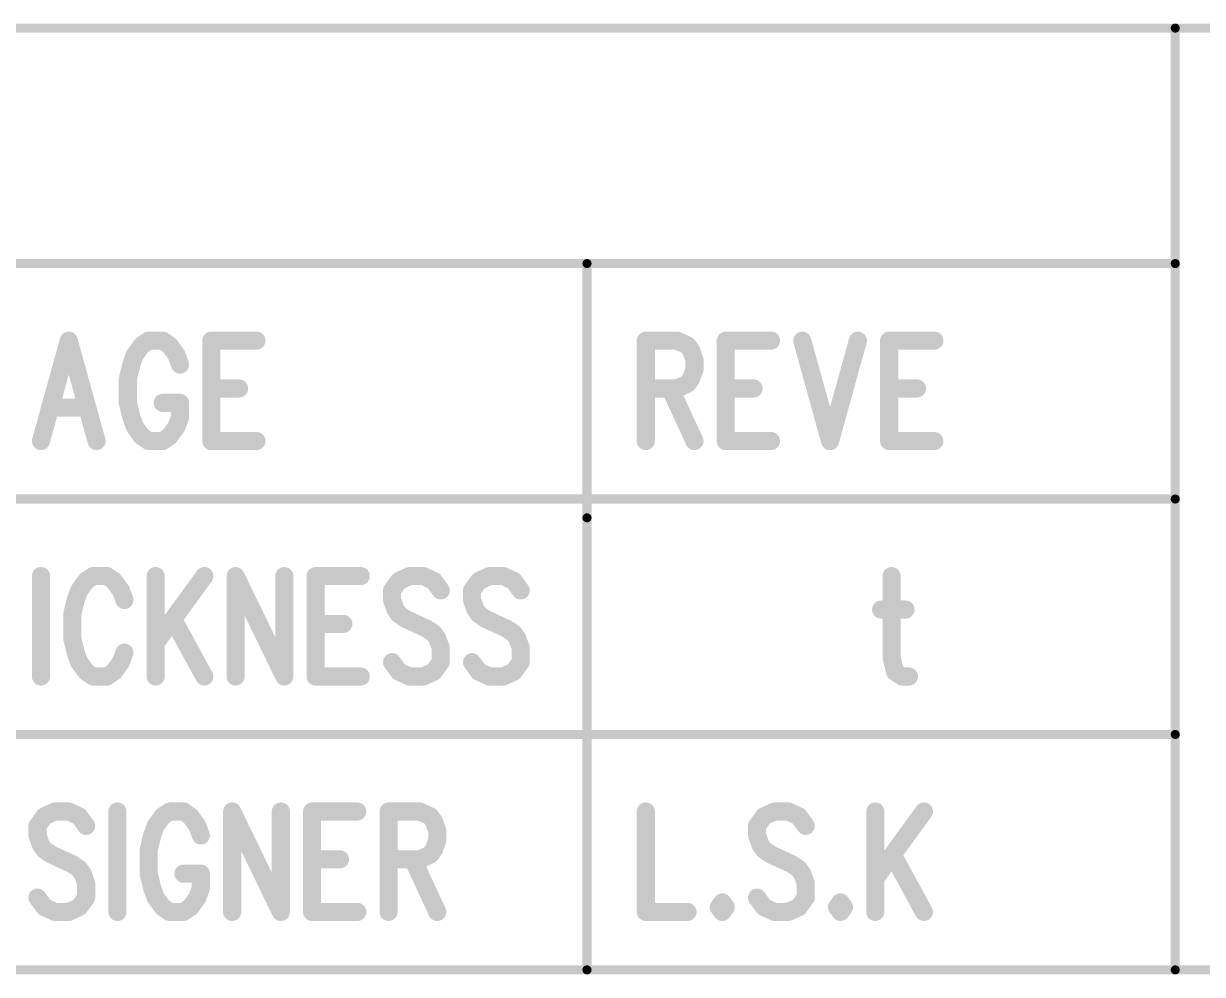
# Model space of a CAD drawing. Extents: x 98.7 to 156, y 84.7 to 176.7.
# Drawn here: x 128.22 to 141.25, y 84.65 to 95.15 of the extents above; entities that cross this region are included whole.
import ezdxf

# ---------------------------------------------------------------- set-up
doc = ezdxf.new("R2010")
doc.units = 0
doc.layers.get('0').update_dxf_attribs({"linetype": 'CONTINUOUS'})
doc.layers.add('MASK-TOP_PHO', color=3, linetype='CONTINUOUS')
doc.layers.add('SILK-TOP_PHO', color=14, linetype='CONTINUOUS')

# ---------------------------------------------------------------- blocks, each defined once
blk = doc.blocks.new('ROUND_1')
at = {"const_width": 0.050038}
blk.add_lwpolyline([(-0.025018, 0, 1), (0.025018, 0, 1)], format="xyb", close=True, dxfattribs=at)
blk = doc.blocks.new('ROUND_6')
at = {"const_width": 0.099948}
blk.add_lwpolyline([(-0.049974, 0, 1), (0.049974, 0, 1)], format="xyb", close=True, dxfattribs=at)

msp = doc.modelspace()

# ---------------------------------------------------------------- linework, layer by layer
at = {"layer": 'MASK-TOP_PHO'}
for points, const_width in [([(155.24988, 95.099886), (100.65004, 95.099886)], 0.100076), ([(140.949934, 95.099886), (140.949934, 84.70011)], 0.100076), ([(140.949934, 92.499942), (100.000054, 92.499942)], 0.100076), ([(134.450074, 92.499942), (134.450074, 89.691972)], 0.100076), ([(128.724152, 91.648788), (128.416812, 90.539824)], 0.199898), ([(128.724152, 91.648788), (129.031238, 90.539824)], 0.199898), ([(129.607564, 91.648788), (129.530602, 91.59621)], 0.199898), ([(129.761234, 91.648788), (129.607564, 91.648788)], 0.199898), ([(129.837942, 91.59621), (129.761234, 91.648788)], 0.199898), ([(130.298952, 91.648788), (130.298952, 90.539824)], 0.199898), ([(130.298952, 91.648788), (130.798062, 91.648788)], 0.199898), ([(135.10006, 91.648788), (135.10006, 90.539824)], 0.199898), ([(135.10006, 91.648788), (135.445754, 91.648788)], 0.199898), ([(135.445754, 91.648788), (135.560816, 91.59621)], 0.199898), ([(135.983472, 91.648788), (135.983472, 90.539824)], 0.199898), ([(135.983472, 91.648788), (136.482836, 91.648788)], 0.199898), ([(136.82853, 91.648788), (137.135616, 90.539824)], 0.199898), ([(137.442956, 91.648788), (137.135616, 90.539824)], 0.199898), ([(137.78865, 91.648788), (137.78865, 90.539824)], 0.199898), ([(137.78865, 91.648788), (138.288014, 91.648788)], 0.199898), ([(129.453894, 91.490546), (129.41554, 91.384882)], 0.199898), ([(129.530602, 91.59621), (129.453894, 91.490546)], 0.199898), ([(129.91465, 91.490546), (129.837942, 91.59621)], 0.199898), ([(129.953258, 91.384882), (129.91465, 91.490546)], 0.199898), ([(135.560816, 91.59621), (135.599424, 91.543378)], 0.199898), ([(135.599424, 91.543378), (135.637778, 91.437714)], 0.199898), ([(129.41554, 91.384882), (129.376932, 91.226386)], 0.199898), ([(135.637778, 91.437714), (135.637778, 91.33205)], 0.199898), ([(129.376932, 91.226386), (129.376932, 90.962226)], 0.199898), ([(135.599424, 91.226386), (135.560816, 91.173554)], 0.199898), ([(135.637778, 91.33205), (135.599424, 91.226386)], 0.199898), ([(130.298952, 91.120722), (130.606038, 91.120722)], 0.199898), ([(135.445754, 91.120722), (135.10006, 91.120722)], 0.199898), ([(135.368792, 91.120722), (135.637778, 90.539824)], 0.199898), ([(135.560816, 91.173554), (135.445754, 91.120722)], 0.199898), ([(135.983472, 91.120722), (136.290558, 91.120722)], 0.199898), ([(137.78865, 91.120722), (138.09599, 91.120722)], 0.199898), ([(129.376932, 90.962226), (129.41554, 90.803984)], 0.199898), ([(129.761234, 90.962226), (129.953258, 90.962226)], 0.199898), ([(129.953258, 90.803984), (129.953258, 90.962226)], 0.199898), ([(128.532128, 90.909648), (128.916176, 90.909648)], 0.199898), ([(129.41554, 90.803984), (129.453894, 90.69832)], 0.199898), ([(129.453894, 90.69832), (129.530602, 90.592656)], 0.199898), ([(129.837942, 90.592656), (129.91465, 90.69832)], 0.199898), ([(129.91465, 90.69832), (129.953258, 90.803984)], 0.199898), ([(129.530602, 90.592656), (129.607564, 90.539824)], 0.199898), ([(129.761234, 90.539824), (129.837942, 90.592656)], 0.199898), ([(129.607564, 90.539824), (129.761234, 90.539824)], 0.199898), ([(130.298952, 90.539824), (130.798062, 90.539824)], 0.199898), ([(135.983472, 90.539824), (136.482836, 90.539824)], 0.199898), ([(137.78865, 90.539824), (138.288014, 90.539824)], 0.199898), ([(140.949934, 89.899998), (100.000054, 89.899998)], 0.100076), ([(134.450074, 89.691972), (134.450074, 84.70011)], 0.100076), ([(128.416812, 89.048844), (128.416812, 87.93988)], 0.199898), ([(128.916176, 88.996012), (128.839214, 88.890348)], 0.199898), ([(128.992884, 89.048844), (128.916176, 88.996012)], 0.199898), ([(129.146554, 89.048844), (128.992884, 89.048844)], 0.199898), ([(129.223516, 88.996012), (129.146554, 89.048844)], 0.199898), ([(129.300224, 88.890348), (129.223516, 88.996012)], 0.199898), ([(129.684272, 89.048844), (129.684272, 87.93988)], 0.199898), ([(130.22199, 89.048844), (129.684272, 88.30945)], 0.199898), ([(130.567684, 89.048844), (130.567684, 87.93988)], 0.199898), ([(130.567684, 89.048844), (131.105402, 87.93988)], 0.199898), ([(131.105402, 89.048844), (131.105402, 87.93988)], 0.199898), ([(131.451096, 89.048844), (131.451096, 87.93988)], 0.199898), ([(131.451096, 89.048844), (131.95046, 89.048844)], 0.199898), ([(132.372862, 88.996012), (132.296154, 88.890348)], 0.199898), ([(132.488178, 89.048844), (132.372862, 88.996012)], 0.199898), ([(132.641848, 89.048844), (132.488178, 89.048844)], 0.199898), ([(132.757164, 88.996012), (132.641848, 89.048844)], 0.199898), ([(132.833872, 88.890348), (132.757164, 88.996012)], 0.199898), ([(133.256274, 88.996012), (133.179566, 88.890348)], 0.199898), ([(133.37159, 89.048844), (133.256274, 88.996012)], 0.199898), ([(133.52526, 89.048844), (133.37159, 89.048844)], 0.199898), ([(133.640576, 88.996012), (133.52526, 89.048844)], 0.199898), ([(133.717284, 88.890348), (133.640576, 88.996012)], 0.199898), ([(137.81532, 89.048844), (137.81532, 88.151208)], 0.199898), ([(128.839214, 88.890348), (128.80086, 88.784938)], 0.199898), ([(129.338578, 88.784938), (129.300224, 88.890348)], 0.199898), ([(132.296154, 88.890348), (132.296154, 88.784938)], 0.199898), ([(133.179566, 88.890348), (133.179566, 88.784938)], 0.199898), ([(128.80086, 88.784938), (128.762506, 88.626442)], 0.199898), ([(132.296154, 88.784938), (132.334508, 88.679274)], 0.199898), ([(133.179566, 88.784938), (133.21792, 88.679274)], 0.199898), ([(128.762506, 88.626442), (128.762506, 88.362282)], 0.199898), ([(132.334508, 88.679274), (132.372862, 88.626442)], 0.199898), ([(132.372862, 88.626442), (132.449824, 88.57361)], 0.199898), ([(133.21792, 88.679274), (133.256274, 88.626442)], 0.199898), ([(133.256274, 88.626442), (133.333236, 88.57361)], 0.199898), ([(137.700004, 88.679274), (137.96899, 88.679274)], 0.199898), ([(129.876296, 88.57361), (130.22199, 87.93988)], 0.199898), ([(131.451096, 88.520778), (131.758436, 88.520778)], 0.199898), ([(132.449824, 88.57361), (132.680202, 88.467946)], 0.199898), ([(133.333236, 88.57361), (133.563614, 88.467946)], 0.199898), ([(128.762506, 88.362282), (128.80086, 88.203786)], 0.199898), ([(132.680202, 88.467946), (132.757164, 88.415114)], 0.199898), ([(132.757164, 88.415114), (132.795518, 88.362282)], 0.199898), ([(132.795518, 88.362282), (132.833872, 88.256618)], 0.199898), ([(133.563614, 88.467946), (133.640576, 88.415114)], 0.199898), ([(133.640576, 88.415114), (133.67893, 88.362282)], 0.199898), ([(133.67893, 88.362282), (133.717284, 88.256618)], 0.199898), ([(132.833872, 88.256618), (132.833872, 88.098376)], 0.199898), ([(133.717284, 88.256618), (133.717284, 88.098376)], 0.199898), ([(128.80086, 88.203786), (128.839214, 88.098376)], 0.199898), ([(128.839214, 88.098376), (128.916176, 87.992712)], 0.199898), ([(129.223516, 87.992712), (129.300224, 88.098376)], 0.199898), ([(129.300224, 88.098376), (129.338578, 88.203786)], 0.199898), ([(132.372862, 87.992712), (132.296154, 88.098376)], 0.199898), ([(132.833872, 88.098376), (132.757164, 87.992712)], 0.199898), ([(133.256274, 87.992712), (133.179566, 88.098376)], 0.199898), ([(133.717284, 88.098376), (133.640576, 87.992712)], 0.199898), ([(137.81532, 88.151208), (137.853674, 87.992712)], 0.199898), ([(128.916176, 87.992712), (128.992884, 87.93988)], 0.199898), ([(129.146554, 87.93988), (129.223516, 87.992712)], 0.199898), ([(132.488178, 87.93988), (132.372862, 87.992712)], 0.199898), ([(132.757164, 87.992712), (132.641848, 87.93988)], 0.199898), ([(133.37159, 87.93988), (133.256274, 87.992712)], 0.199898), ([(133.640576, 87.992712), (133.52526, 87.93988)], 0.199898), ([(137.853674, 87.992712), (137.930382, 87.93988)], 0.199898), ([(128.992884, 87.93988), (129.146554, 87.93988)], 0.199898), ([(131.451096, 87.93988), (131.95046, 87.93988)], 0.199898), ([(132.641848, 87.93988), (132.488178, 87.93988)], 0.199898), ([(133.52526, 87.93988), (133.37159, 87.93988)], 0.199898), ([(137.930382, 87.93988), (138.007344, 87.93988)], 0.199898), ([(140.949934, 87.300054), (100.000054, 87.300054)], 0.100076), ([(128.455166, 86.396068), (128.378458, 86.290404)], 0.199898), ([(128.570482, 86.4489), (128.455166, 86.396068)], 0.199898), ([(128.724152, 86.4489), (128.570482, 86.4489)], 0.199898), ([(128.839214, 86.396068), (128.724152, 86.4489)], 0.199898), ([(128.916176, 86.290404), (128.839214, 86.396068)], 0.199898), ([(129.26187, 86.4489), (129.26187, 85.339936)], 0.199898), ([(129.761234, 86.396068), (129.684272, 86.290404)], 0.199898), ([(129.837942, 86.4489), (129.761234, 86.396068)], 0.199898), ([(129.991612, 86.4489), (129.837942, 86.4489)], 0.199898), ([(130.06832, 86.396068), (129.991612, 86.4489)], 0.199898), ([(130.145282, 86.290404), (130.06832, 86.396068)], 0.199898), ([(130.52933, 86.4489), (130.52933, 85.339936)], 0.199898), ([(130.52933, 86.4489), (131.067048, 85.339936)], 0.199898), ([(131.067048, 86.4489), (131.067048, 85.339936)], 0.199898), ([(131.412742, 86.4489), (131.412742, 85.339936)], 0.199898), ([(131.412742, 86.4489), (131.912106, 86.4489)], 0.199898), ([(132.2578, 86.4489), (132.2578, 85.339936)], 0.199898), ([(132.2578, 86.4489), (132.603494, 86.4489)], 0.199898), ([(132.603494, 86.4489), (132.718556, 86.396068)], 0.199898), ([(132.718556, 86.396068), (132.757164, 86.343236)], 0.199898), ([(135.10006, 86.4489), (135.10006, 85.339936)], 0.199898), ([(136.405874, 86.396068), (136.329166, 86.290404)], 0.199898), ([(136.52119, 86.4489), (136.405874, 86.396068)], 0.199898), ([(136.67486, 86.4489), (136.52119, 86.4489)], 0.199898), ([(136.789922, 86.396068), (136.67486, 86.4489)], 0.199898), ([(136.866884, 86.290404), (136.789922, 86.396068)], 0.199898), ([(137.63498, 86.4489), (137.63498, 85.339936)], 0.199898), ([(138.172698, 86.4489), (137.63498, 85.709506)], 0.199898), ([(128.378458, 86.290404), (128.378458, 86.18474)], 0.199898), ([(129.684272, 86.290404), (129.645918, 86.18474)], 0.199898), ([(130.183636, 86.18474), (130.145282, 86.290404)], 0.199898), ([(132.757164, 86.343236), (132.795518, 86.237572)], 0.199898), ([(136.329166, 86.290404), (136.329166, 86.18474)], 0.199898), ([(128.378458, 86.18474), (128.416812, 86.07933)], 0.199898), ([(129.645918, 86.18474), (129.607564, 86.026498)], 0.199898), ([(132.795518, 86.131908), (132.757164, 86.026498)], 0.199898), ([(132.795518, 86.237572), (132.795518, 86.131908)], 0.199898), ([(136.329166, 86.18474), (136.36752, 86.07933)], 0.199898), ([(128.416812, 86.07933), (128.455166, 86.026498)], 0.199898), ([(128.455166, 86.026498), (128.532128, 85.973666)], 0.199898), ([(129.607564, 86.026498), (129.607564, 85.762338)], 0.199898), ([(132.757164, 86.026498), (132.718556, 85.973666)], 0.199898), ([(136.36752, 86.07933), (136.405874, 86.026498)], 0.199898), ([(136.405874, 86.026498), (136.482836, 85.973666)], 0.199898), ([(128.532128, 85.973666), (128.762506, 85.868002)], 0.199898), ([(128.762506, 85.868002), (128.839214, 85.81517)], 0.199898), ([(131.412742, 85.920834), (131.720082, 85.920834)], 0.199898), ([(132.603494, 85.920834), (132.2578, 85.920834)], 0.199898), ([(132.526532, 85.920834), (132.795518, 85.339936)], 0.199898), ([(132.718556, 85.973666), (132.603494, 85.920834)], 0.199898), ([(136.482836, 85.973666), (136.713214, 85.868002)], 0.199898), ([(136.713214, 85.868002), (136.789922, 85.81517)], 0.199898), ([(137.827004, 85.973666), (138.172698, 85.339936)], 0.199898), ([(128.839214, 85.81517), (128.877822, 85.762338)], 0.199898), ([(128.877822, 85.762338), (128.916176, 85.656674)], 0.199898), ([(129.607564, 85.762338), (129.645918, 85.603842)], 0.199898), ([(129.991612, 85.762338), (130.183636, 85.762338)], 0.199898), ([(130.183636, 85.603842), (130.183636, 85.762338)], 0.199898), ([(136.789922, 85.81517), (136.82853, 85.762338)], 0.199898), ([(136.82853, 85.762338), (136.866884, 85.656674)], 0.199898), ([(128.916176, 85.656674), (128.916176, 85.498178)], 0.199898), ([(136.866884, 85.656674), (136.866884, 85.498178)], 0.199898), ([(128.455166, 85.392768), (128.378458, 85.498178)], 0.199898), ([(128.916176, 85.498178), (128.839214, 85.392768)], 0.199898), ([(129.645918, 85.603842), (129.684272, 85.498178)], 0.199898), ([(129.684272, 85.498178), (129.761234, 85.392768)], 0.199898), ([(130.06832, 85.392768), (130.145282, 85.498178)], 0.199898), ([(130.145282, 85.498178), (130.183636, 85.603842)], 0.199898), ([(136.405874, 85.392768), (136.329166, 85.498178)], 0.199898), ([(136.866884, 85.498178), (136.789922, 85.392768)], 0.199898), ([(128.570482, 85.339936), (128.455166, 85.392768)], 0.199898), ([(128.839214, 85.392768), (128.724152, 85.339936)], 0.199898), ([(129.761234, 85.392768), (129.837942, 85.339936)], 0.199898), ([(129.991612, 85.339936), (130.06832, 85.392768)], 0.199898), ([(135.945118, 85.445346), (135.90651, 85.392768)], 0.199898), ([(135.90651, 85.392768), (135.945118, 85.339936)], 0.199898), ([(135.983472, 85.392768), (135.945118, 85.445346)], 0.199898), ([(135.945118, 85.339936), (135.983472, 85.392768)], 0.199898), ([(136.52119, 85.339936), (136.405874, 85.392768)], 0.199898), ([(136.789922, 85.392768), (136.67486, 85.339936)], 0.199898), ([(137.250932, 85.445346), (137.212578, 85.392768)], 0.199898), ([(137.212578, 85.392768), (137.250932, 85.339936)], 0.199898), ([(137.289286, 85.392768), (137.250932, 85.445346)], 0.199898), ([(137.250932, 85.339936), (137.289286, 85.392768)], 0.199898), ([(128.724152, 85.339936), (128.570482, 85.339936)], 0.199898), ([(129.837942, 85.339936), (129.991612, 85.339936)], 0.199898), ([(131.412742, 85.339936), (131.912106, 85.339936)], 0.199898), ([(135.10006, 85.339936), (135.560816, 85.339936)], 0.199898), ([(136.67486, 85.339936), (136.52119, 85.339936)], 0.199898), ([(100.65004, 84.70011), (155.24988, 84.70011)], 0.100076)]:
    msp.add_lwpolyline(points, dxfattribs=dict(at, const_width=const_width))
at = {"layer": 'SILK-TOP_PHO'}
for points, const_width in [([(155.24988, 95.099886), (100.65004, 95.099886)], 0.100076), ([(140.949934, 95.099886), (140.949934, 84.70011)], 0.100076), ([(140.949934, 92.499942), (100.000054, 92.499942)], 0.100076), ([(134.450074, 92.499942), (134.450074, 89.691972)], 0.100076), ([(128.724152, 91.648788), (128.416812, 90.539824)], 0.199898), ([(128.724152, 91.648788), (129.031238, 90.539824)], 0.199898), ([(129.607564, 91.648788), (129.530602, 91.59621)], 0.199898), ([(129.761234, 91.648788), (129.607564, 91.648788)], 0.199898), ([(129.837942, 91.59621), (129.761234, 91.648788)], 0.199898), ([(130.298952, 91.648788), (130.298952, 90.539824)], 0.199898), ([(130.298952, 91.648788), (130.798062, 91.648788)], 0.199898), ([(135.10006, 91.648788), (135.10006, 90.539824)], 0.199898), ([(135.10006, 91.648788), (135.445754, 91.648788)], 0.199898), ([(135.445754, 91.648788), (135.560816, 91.59621)], 0.199898), ([(135.983472, 91.648788), (135.983472, 90.539824)], 0.199898), ([(135.983472, 91.648788), (136.482836, 91.648788)], 0.199898), ([(136.82853, 91.648788), (137.135616, 90.539824)], 0.199898), ([(137.442956, 91.648788), (137.135616, 90.539824)], 0.199898), ([(137.78865, 91.648788), (137.78865, 90.539824)], 0.199898), ([(137.78865, 91.648788), (138.288014, 91.648788)], 0.199898), ([(129.453894, 91.490546), (129.41554, 91.384882)], 0.199898), ([(129.530602, 91.59621), (129.453894, 91.490546)], 0.199898), ([(129.91465, 91.490546), (129.837942, 91.59621)], 0.199898), ([(129.953258, 91.384882), (129.91465, 91.490546)], 0.199898), ([(135.560816, 91.59621), (135.599424, 91.543378)], 0.199898), ([(135.599424, 91.543378), (135.637778, 91.437714)], 0.199898), ([(129.41554, 91.384882), (129.376932, 91.226386)], 0.199898), ([(135.637778, 91.437714), (135.637778, 91.33205)], 0.199898), ([(129.376932, 91.226386), (129.376932, 90.962226)], 0.199898), ([(135.599424, 91.226386), (135.560816, 91.173554)], 0.199898), ([(135.637778, 91.33205), (135.599424, 91.226386)], 0.199898), ([(130.298952, 91.120722), (130.606038, 91.120722)], 0.199898), ([(135.445754, 91.120722), (135.10006, 91.120722)], 0.199898), ([(135.368792, 91.120722), (135.637778, 90.539824)], 0.199898), ([(135.560816, 91.173554), (135.445754, 91.120722)], 0.199898), ([(135.983472, 91.120722), (136.290558, 91.120722)], 0.199898), ([(137.78865, 91.120722), (138.09599, 91.120722)], 0.199898), ([(129.376932, 90.962226), (129.41554, 90.803984)], 0.199898), ([(129.761234, 90.962226), (129.953258, 90.962226)], 0.199898), ([(129.953258, 90.803984), (129.953258, 90.962226)], 0.199898), ([(128.532128, 90.909648), (128.916176, 90.909648)], 0.199898), ([(129.41554, 90.803984), (129.453894, 90.69832)], 0.199898), ([(129.453894, 90.69832), (129.530602, 90.592656)], 0.199898), ([(129.837942, 90.592656), (129.91465, 90.69832)], 0.199898), ([(129.91465, 90.69832), (129.953258, 90.803984)], 0.199898), ([(129.530602, 90.592656), (129.607564, 90.539824)], 0.199898), ([(129.761234, 90.539824), (129.837942, 90.592656)], 0.199898), ([(129.607564, 90.539824), (129.761234, 90.539824)], 0.199898), ([(130.298952, 90.539824), (130.798062, 90.539824)], 0.199898), ([(135.983472, 90.539824), (136.482836, 90.539824)], 0.199898), ([(137.78865, 90.539824), (138.288014, 90.539824)], 0.199898), ([(140.949934, 89.899998), (100.000054, 89.899998)], 0.100076), ([(134.450074, 89.691972), (134.450074, 84.70011)], 0.100076), ([(128.416812, 89.048844), (128.416812, 87.93988)], 0.199898), ([(128.916176, 88.996012), (128.839214, 88.890348)], 0.199898), ([(128.992884, 89.048844), (128.916176, 88.996012)], 0.199898), ([(129.146554, 89.048844), (128.992884, 89.048844)], 0.199898), ([(129.223516, 88.996012), (129.146554, 89.048844)], 0.199898), ([(129.300224, 88.890348), (129.223516, 88.996012)], 0.199898), ([(129.684272, 89.048844), (129.684272, 87.93988)], 0.199898), ([(130.22199, 89.048844), (129.684272, 88.30945)], 0.199898), ([(130.567684, 89.048844), (130.567684, 87.93988)], 0.199898), ([(130.567684, 89.048844), (131.105402, 87.93988)], 0.199898), ([(131.105402, 89.048844), (131.105402, 87.93988)], 0.199898), ([(131.451096, 89.048844), (131.451096, 87.93988)], 0.199898), ([(131.451096, 89.048844), (131.95046, 89.048844)], 0.199898), ([(132.372862, 88.996012), (132.296154, 88.890348)], 0.199898), ([(132.488178, 89.048844), (132.372862, 88.996012)], 0.199898), ([(132.641848, 89.048844), (132.488178, 89.048844)], 0.199898), ([(132.757164, 88.996012), (132.641848, 89.048844)], 0.199898), ([(132.833872, 88.890348), (132.757164, 88.996012)], 0.199898), ([(133.256274, 88.996012), (133.179566, 88.890348)], 0.199898), ([(133.37159, 89.048844), (133.256274, 88.996012)], 0.199898), ([(133.52526, 89.048844), (133.37159, 89.048844)], 0.199898), ([(133.640576, 88.996012), (133.52526, 89.048844)], 0.199898), ([(133.717284, 88.890348), (133.640576, 88.996012)], 0.199898), ([(137.81532, 89.048844), (137.81532, 88.151208)], 0.199898), ([(128.839214, 88.890348), (128.80086, 88.784938)], 0.199898), ([(129.338578, 88.784938), (129.300224, 88.890348)], 0.199898), ([(132.296154, 88.890348), (132.296154, 88.784938)], 0.199898), ([(133.179566, 88.890348), (133.179566, 88.784938)], 0.199898), ([(128.80086, 88.784938), (128.762506, 88.626442)], 0.199898), ([(132.296154, 88.784938), (132.334508, 88.679274)], 0.199898), ([(133.179566, 88.784938), (133.21792, 88.679274)], 0.199898), ([(128.762506, 88.626442), (128.762506, 88.362282)], 0.199898), ([(132.334508, 88.679274), (132.372862, 88.626442)], 0.199898), ([(132.372862, 88.626442), (132.449824, 88.57361)], 0.199898), ([(133.21792, 88.679274), (133.256274, 88.626442)], 0.199898), ([(133.256274, 88.626442), (133.333236, 88.57361)], 0.199898), ([(137.700004, 88.679274), (137.96899, 88.679274)], 0.199898), ([(129.876296, 88.57361), (130.22199, 87.93988)], 0.199898), ([(131.451096, 88.520778), (131.758436, 88.520778)], 0.199898), ([(132.449824, 88.57361), (132.680202, 88.467946)], 0.199898), ([(133.333236, 88.57361), (133.563614, 88.467946)], 0.199898), ([(128.762506, 88.362282), (128.80086, 88.203786)], 0.199898), ([(132.680202, 88.467946), (132.757164, 88.415114)], 0.199898), ([(132.757164, 88.415114), (132.795518, 88.362282)], 0.199898), ([(132.795518, 88.362282), (132.833872, 88.256618)], 0.199898), ([(133.563614, 88.467946), (133.640576, 88.415114)], 0.199898), ([(133.640576, 88.415114), (133.67893, 88.362282)], 0.199898), ([(133.67893, 88.362282), (133.717284, 88.256618)], 0.199898), ([(132.833872, 88.256618), (132.833872, 88.098376)], 0.199898), ([(133.717284, 88.256618), (133.717284, 88.098376)], 0.199898), ([(128.80086, 88.203786), (128.839214, 88.098376)], 0.199898), ([(128.839214, 88.098376), (128.916176, 87.992712)], 0.199898), ([(129.223516, 87.992712), (129.300224, 88.098376)], 0.199898), ([(129.300224, 88.098376), (129.338578, 88.203786)], 0.199898), ([(132.372862, 87.992712), (132.296154, 88.098376)], 0.199898), ([(132.833872, 88.098376), (132.757164, 87.992712)], 0.199898), ([(133.256274, 87.992712), (133.179566, 88.098376)], 0.199898), ([(133.717284, 88.098376), (133.640576, 87.992712)], 0.199898), ([(137.81532, 88.151208), (137.853674, 87.992712)], 0.199898), ([(128.916176, 87.992712), (128.992884, 87.93988)], 0.199898), ([(129.146554, 87.93988), (129.223516, 87.992712)], 0.199898), ([(132.488178, 87.93988), (132.372862, 87.992712)], 0.199898), ([(132.757164, 87.992712), (132.641848, 87.93988)], 0.199898), ([(133.37159, 87.93988), (133.256274, 87.992712)], 0.199898), ([(133.640576, 87.992712), (133.52526, 87.93988)], 0.199898), ([(137.853674, 87.992712), (137.930382, 87.93988)], 0.199898), ([(128.992884, 87.93988), (129.146554, 87.93988)], 0.199898), ([(131.451096, 87.93988), (131.95046, 87.93988)], 0.199898), ([(132.641848, 87.93988), (132.488178, 87.93988)], 0.199898), ([(133.52526, 87.93988), (133.37159, 87.93988)], 0.199898), ([(137.930382, 87.93988), (138.007344, 87.93988)], 0.199898), ([(140.949934, 87.300054), (100.000054, 87.300054)], 0.100076), ([(128.455166, 86.396068), (128.378458, 86.290404)], 0.199898), ([(128.570482, 86.4489), (128.455166, 86.396068)], 0.199898), ([(128.724152, 86.4489), (128.570482, 86.4489)], 0.199898), ([(128.839214, 86.396068), (128.724152, 86.4489)], 0.199898), ([(128.916176, 86.290404), (128.839214, 86.396068)], 0.199898), ([(129.26187, 86.4489), (129.26187, 85.339936)], 0.199898), ([(129.761234, 86.396068), (129.684272, 86.290404)], 0.199898), ([(129.837942, 86.4489), (129.761234, 86.396068)], 0.199898), ([(129.991612, 86.4489), (129.837942, 86.4489)], 0.199898), ([(130.06832, 86.396068), (129.991612, 86.4489)], 0.199898), ([(130.145282, 86.290404), (130.06832, 86.396068)], 0.199898), ([(130.52933, 86.4489), (130.52933, 85.339936)], 0.199898), ([(130.52933, 86.4489), (131.067048, 85.339936)], 0.199898), ([(131.067048, 86.4489), (131.067048, 85.339936)], 0.199898), ([(131.412742, 86.4489), (131.412742, 85.339936)], 0.199898), ([(131.412742, 86.4489), (131.912106, 86.4489)], 0.199898), ([(132.2578, 86.4489), (132.2578, 85.339936)], 0.199898), ([(132.2578, 86.4489), (132.603494, 86.4489)], 0.199898), ([(132.603494, 86.4489), (132.718556, 86.396068)], 0.199898), ([(132.718556, 86.396068), (132.757164, 86.343236)], 0.199898), ([(135.10006, 86.4489), (135.10006, 85.339936)], 0.199898), ([(136.405874, 86.396068), (136.329166, 86.290404)], 0.199898), ([(136.52119, 86.4489), (136.405874, 86.396068)], 0.199898), ([(136.67486, 86.4489), (136.52119, 86.4489)], 0.199898), ([(136.789922, 86.396068), (136.67486, 86.4489)], 0.199898), ([(136.866884, 86.290404), (136.789922, 86.396068)], 0.199898), ([(137.63498, 86.4489), (137.63498, 85.339936)], 0.199898), ([(138.172698, 86.4489), (137.63498, 85.709506)], 0.199898), ([(128.378458, 86.290404), (128.378458, 86.18474)], 0.199898), ([(129.684272, 86.290404), (129.645918, 86.18474)], 0.199898), ([(130.183636, 86.18474), (130.145282, 86.290404)], 0.199898), ([(132.757164, 86.343236), (132.795518, 86.237572)], 0.199898), ([(136.329166, 86.290404), (136.329166, 86.18474)], 0.199898), ([(128.378458, 86.18474), (128.416812, 86.07933)], 0.199898), ([(129.645918, 86.18474), (129.607564, 86.026498)], 0.199898), ([(132.795518, 86.131908), (132.757164, 86.026498)], 0.199898), ([(132.795518, 86.237572), (132.795518, 86.131908)], 0.199898), ([(136.329166, 86.18474), (136.36752, 86.07933)], 0.199898), ([(128.416812, 86.07933), (128.455166, 86.026498)], 0.199898), ([(128.455166, 86.026498), (128.532128, 85.973666)], 0.199898), ([(129.607564, 86.026498), (129.607564, 85.762338)], 0.199898), ([(132.757164, 86.026498), (132.718556, 85.973666)], 0.199898), ([(136.36752, 86.07933), (136.405874, 86.026498)], 0.199898), ([(136.405874, 86.026498), (136.482836, 85.973666)], 0.199898), ([(128.532128, 85.973666), (128.762506, 85.868002)], 0.199898), ([(128.762506, 85.868002), (128.839214, 85.81517)], 0.199898), ([(131.412742, 85.920834), (131.720082, 85.920834)], 0.199898), ([(132.603494, 85.920834), (132.2578, 85.920834)], 0.199898), ([(132.526532, 85.920834), (132.795518, 85.339936)], 0.199898), ([(132.718556, 85.973666), (132.603494, 85.920834)], 0.199898), ([(136.482836, 85.973666), (136.713214, 85.868002)], 0.199898), ([(136.713214, 85.868002), (136.789922, 85.81517)], 0.199898), ([(137.827004, 85.973666), (138.172698, 85.339936)], 0.199898), ([(128.839214, 85.81517), (128.877822, 85.762338)], 0.199898), ([(128.877822, 85.762338), (128.916176, 85.656674)], 0.199898), ([(129.607564, 85.762338), (129.645918, 85.603842)], 0.199898), ([(129.991612, 85.762338), (130.183636, 85.762338)], 0.199898), ([(130.183636, 85.603842), (130.183636, 85.762338)], 0.199898), ([(136.789922, 85.81517), (136.82853, 85.762338)], 0.199898), ([(136.82853, 85.762338), (136.866884, 85.656674)], 0.199898), ([(128.916176, 85.656674), (128.916176, 85.498178)], 0.199898), ([(136.866884, 85.656674), (136.866884, 85.498178)], 0.199898), ([(128.455166, 85.392768), (128.378458, 85.498178)], 0.199898), ([(128.916176, 85.498178), (128.839214, 85.392768)], 0.199898), ([(129.645918, 85.603842), (129.684272, 85.498178)], 0.199898), ([(129.684272, 85.498178), (129.761234, 85.392768)], 0.199898), ([(130.06832, 85.392768), (130.145282, 85.498178)], 0.199898), ([(130.145282, 85.498178), (130.183636, 85.603842)], 0.199898), ([(136.405874, 85.392768), (136.329166, 85.498178)], 0.199898), ([(136.866884, 85.498178), (136.789922, 85.392768)], 0.199898), ([(128.570482, 85.339936), (128.455166, 85.392768)], 0.199898), ([(128.839214, 85.392768), (128.724152, 85.339936)], 0.199898), ([(129.761234, 85.392768), (129.837942, 85.339936)], 0.199898), ([(129.991612, 85.339936), (130.06832, 85.392768)], 0.199898), ([(135.945118, 85.445346), (135.90651, 85.392768)], 0.199898), ([(135.90651, 85.392768), (135.945118, 85.339936)], 0.199898), ([(135.983472, 85.392768), (135.945118, 85.445346)], 0.199898), ([(135.945118, 85.339936), (135.983472, 85.392768)], 0.199898), ([(136.52119, 85.339936), (136.405874, 85.392768)], 0.199898), ([(136.789922, 85.392768), (136.67486, 85.339936)], 0.199898), ([(137.250932, 85.445346), (137.212578, 85.392768)], 0.199898), ([(137.212578, 85.392768), (137.250932, 85.339936)], 0.199898), ([(137.289286, 85.392768), (137.250932, 85.445346)], 0.199898), ([(137.250932, 85.339936), (137.289286, 85.392768)], 0.199898), ([(128.724152, 85.339936), (128.570482, 85.339936)], 0.199898), ([(129.837942, 85.339936), (129.991612, 85.339936)], 0.199898), ([(131.412742, 85.339936), (131.912106, 85.339936)], 0.199898), ([(135.10006, 85.339936), (135.560816, 85.339936)], 0.199898), ([(136.67486, 85.339936), (136.52119, 85.339936)], 0.199898), ([(100.65004, 84.70011), (155.24988, 84.70011)], 0.100076)]:
    msp.add_lwpolyline(points, dxfattribs=dict(at, const_width=const_width))

# ---------------------------------------------------------------- block references
at = {"layer": 'MASK-TOP_PHO'}
for name, p in [('ROUND_1', (140.949934, 95.099886)), ('ROUND_1', (134.450074, 92.499942)), ('ROUND_1', (140.949934, 92.499942)), ('ROUND_6', (128.724152, 91.648788)), ('ROUND_6', (128.724152, 91.648788)), ('ROUND_6', (129.607564, 91.648788)), ('ROUND_6', (129.761234, 91.648788)), ('ROUND_6', (130.298952, 91.648788)), ('ROUND_6', (130.298952, 91.648788)), ('ROUND_6', (130.798062, 91.648788)), ('ROUND_6', (135.10006, 91.648788)), ('ROUND_6', (135.10006, 91.648788)), ('ROUND_6', (135.445754, 91.648788)), ('ROUND_6', (135.983472, 91.648788)), ('ROUND_6', (135.983472, 91.648788)), ('ROUND_6', (136.482836, 91.648788)), ('ROUND_6', (136.82853, 91.648788)), ('ROUND_6', (137.442956, 91.648788)), ('ROUND_6', (137.78865, 91.648788)), ('ROUND_6', (137.78865, 91.648788)), ('ROUND_6', (138.288014, 91.648788)), ('ROUND_6', (129.453894, 91.490546)), ('ROUND_6', (129.530602, 91.59621)), ('ROUND_6', (129.837942, 91.59621)), ('ROUND_6', (129.91465, 91.490546)), ('ROUND_6', (135.560816, 91.59621)), ('ROUND_6', (135.599424, 91.543378)), ('ROUND_6', (129.41554, 91.384882)), ('ROUND_6', (129.953258, 91.384882)), ('ROUND_6', (135.637778, 91.437714)), ('ROUND_6', (129.376932, 91.226386)), ('ROUND_6', (135.599424, 91.226386)), ('ROUND_6', (135.637778, 91.33205)), ('ROUND_6', (130.298952, 91.120722)), ('ROUND_6', (130.606038, 91.120722)), ('ROUND_6', (135.10006, 91.120722)), ('ROUND_6', (135.368792, 91.120722)), ('ROUND_6', (135.445754, 91.120722)), ('ROUND_6', (135.560816, 91.173554)), ('ROUND_6', (135.983472, 91.120722)), ('ROUND_6', (136.290558, 91.120722)), ('ROUND_6', (137.78865, 91.120722)), ('ROUND_6', (138.09599, 91.120722)), ('ROUND_6', (129.376932, 90.962226)), ('ROUND_6', (129.761234, 90.962226)), ('ROUND_6', (129.953258, 90.962226)), ('ROUND_6', (129.953258, 90.962226)), ('ROUND_6', (128.532128, 90.909648)), ('ROUND_6', (128.916176, 90.909648)), ('ROUND_6', (129.41554, 90.803984)), ('ROUND_6', (129.453894, 90.69832)), ('ROUND_6', (129.91465, 90.69832)), ('ROUND_6', (129.953258, 90.803984)), ('ROUND_6', (129.530602, 90.592656)), ('ROUND_6', (129.837942, 90.592656)), ('ROUND_6', (128.416812, 90.539824)), ('ROUND_6', (129.031238, 90.539824)), ('ROUND_6', (129.607564, 90.539824)), ('ROUND_6', (129.761234, 90.539824)), ('ROUND_6', (130.298952, 90.539824)), ('ROUND_6', (130.298952, 90.539824)), ('ROUND_6', (130.798062, 90.539824)), ('ROUND_6', (135.10006, 90.539824)), ('ROUND_6', (135.637778, 90.539824)), ('ROUND_6', (135.983472, 90.539824)), ('ROUND_6', (135.983472, 90.539824)), ('ROUND_6', (136.482836, 90.539824)), ('ROUND_6', (137.135616, 90.539824)), ('ROUND_6', (137.135616, 90.539824)), ('ROUND_6', (137.78865, 90.539824)), ('ROUND_6', (137.78865, 90.539824)), ('ROUND_6', (138.288014, 90.539824)), ('ROUND_1', (140.949934, 89.899998)), ('ROUND_1', (134.450074, 89.691972)), ('ROUND_1', (134.450074, 89.691972)), ('ROUND_6', (128.416812, 89.048844)), ('ROUND_6', (128.916176, 88.996012)), ('ROUND_6', (128.992884, 89.048844)), ('ROUND_6', (129.146554, 89.048844)), ('ROUND_6', (129.223516, 88.996012)), ('ROUND_6', (129.684272, 89.048844)), ('ROUND_6', (130.22199, 89.048844)), ('ROUND_6', (130.567684, 89.048844)), ('ROUND_6', (130.567684, 89.048844)), ('ROUND_6', (131.105402, 89.048844)), ('ROUND_6', (131.451096, 89.048844)), ('ROUND_6', (131.451096, 89.048844)), ('ROUND_6', (131.95046, 89.048844)), ('ROUND_6', (132.372862, 88.996012)), ('ROUND_6', (132.488178, 89.048844)), ('ROUND_6', (132.641848, 89.048844)), ('ROUND_6', (132.757164, 88.996012)), ('ROUND_6', (133.256274, 88.996012)), ('ROUND_6', (133.37159, 89.048844)), ('ROUND_6', (133.52526, 89.048844)), ('ROUND_6', (133.640576, 88.996012)), ('ROUND_6', (137.81532, 89.048844)), ('ROUND_6', (128.839214, 88.890348)), ('ROUND_6', (129.300224, 88.890348)), ('ROUND_6', (132.296154, 88.890348)), ('ROUND_6', (132.833872, 88.890348)), ('ROUND_6', (133.179566, 88.890348)), ('ROUND_6', (133.717284, 88.890348)), ('ROUND_6', (128.80086, 88.784938)), ('ROUND_6', (129.338578, 88.784938)), ('ROUND_6', (132.296154, 88.784938)), ('ROUND_6', (133.179566, 88.784938)), ('ROUND_6', (128.762506, 88.626442)), ('ROUND_6', (132.334508, 88.679274)), ('ROUND_6', (132.372862, 88.626442)), ('ROUND_6', (133.21792, 88.679274)), ('ROUND_6', (133.256274, 88.626442)), ('ROUND_6', (137.700004, 88.679274)), ('ROUND_6', (137.96899, 88.679274)), ('ROUND_6', (129.876296, 88.57361)), ('ROUND_6', (131.451096, 88.520778)), ('ROUND_6', (131.758436, 88.520778)), ('ROUND_6', (132.449824, 88.57361)), ('ROUND_6', (133.333236, 88.57361)), ('ROUND_6', (128.762506, 88.362282)), ('ROUND_6', (132.680202, 88.467946)), ('ROUND_6', (132.757164, 88.415114)), ('ROUND_6', (132.795518, 88.362282)), ('ROUND_6', (133.563614, 88.467946)), ('ROUND_6', (133.640576, 88.415114)), ('ROUND_6', (133.67893, 88.362282)), ('ROUND_6', (129.684272, 88.30945)), ('ROUND_6', (132.833872, 88.256618)), ('ROUND_6', (133.717284, 88.256618)), ('ROUND_6', (128.80086, 88.203786)), ('ROUND_6', (128.839214, 88.098376)), ('ROUND_6', (129.300224, 88.098376)), ('ROUND_6', (129.338578, 88.203786)), ('ROUND_6', (132.296154, 88.098376)), ('ROUND_6', (132.833872, 88.098376)), ('ROUND_6', (133.179566, 88.098376)), ('ROUND_6', (133.717284, 88.098376)), ('ROUND_6', (137.81532, 88.151208)), ('ROUND_6', (128.916176, 87.992712)), ('ROUND_6', (129.223516, 87.992712)), ('ROUND_6', (132.372862, 87.992712)), ('ROUND_6', (132.757164, 87.992712)), ('ROUND_6', (133.256274, 87.992712)), ('ROUND_6', (133.640576, 87.992712)), ('ROUND_6', (137.853674, 87.992712)), ('ROUND_6', (128.416812, 87.93988)), ('ROUND_6', (128.992884, 87.93988)), ('ROUND_6', (129.146554, 87.93988)), ('ROUND_6', (129.684272, 87.93988)), ('ROUND_6', (130.22199, 87.93988)), ('ROUND_6', (130.567684, 87.93988)), ('ROUND_6', (131.105402, 87.93988)), ('ROUND_6', (131.105402, 87.93988)), ('ROUND_6', (131.451096, 87.93988)), ('ROUND_6', (131.451096, 87.93988)), ('ROUND_6', (131.95046, 87.93988)), ('ROUND_6', (132.488178, 87.93988)), ('ROUND_6', (132.641848, 87.93988)), ('ROUND_6', (133.37159, 87.93988)), ('ROUND_6', (133.52526, 87.93988)), ('ROUND_6', (137.930382, 87.93988)), ('ROUND_6', (138.007344, 87.93988)), ('ROUND_1', (140.949934, 87.300054)), ('ROUND_6', (128.455166, 86.396068)), ('ROUND_6', (128.570482, 86.4489)), ('ROUND_6', (128.724152, 86.4489)), ('ROUND_6', (128.839214, 86.396068)), ('ROUND_6', (129.26187, 86.4489)), ('ROUND_6', (129.761234, 86.396068)), ('ROUND_6', (129.837942, 86.4489)), ('ROUND_6', (129.991612, 86.4489)), ('ROUND_6', (130.06832, 86.396068)), ('ROUND_6', (130.52933, 86.4489)), ('ROUND_6', (130.52933, 86.4489)), ('ROUND_6', (131.067048, 86.4489)), ('ROUND_6', (131.412742, 86.4489)), ('ROUND_6', (131.412742, 86.4489)), ('ROUND_6', (131.912106, 86.4489)), ('ROUND_6', (132.2578, 86.4489)), ('ROUND_6', (132.2578, 86.4489)), ('ROUND_6', (132.603494, 86.4489)), ('ROUND_6', (132.718556, 86.396068)), ('ROUND_6', (135.10006, 86.4489)), ('ROUND_6', (136.405874, 86.396068)), ('ROUND_6', (136.52119, 86.4489)), ('ROUND_6', (136.67486, 86.4489)), ('ROUND_6', (136.789922, 86.396068)), ('ROUND_6', (137.63498, 86.4489)), ('ROUND_6', (138.172698, 86.4489)), ('ROUND_6', (128.378458, 86.290404)), ('ROUND_6', (128.916176, 86.290404)), ('ROUND_6', (129.684272, 86.290404)), ('ROUND_6', (130.145282, 86.290404)), ('ROUND_6', (132.757164, 86.343236)), ('ROUND_6', (136.329166, 86.290404)), ('ROUND_6', (136.866884, 86.290404)), ('ROUND_6', (128.378458, 86.18474)), ('ROUND_6', (129.645918, 86.18474)), ('ROUND_6', (130.183636, 86.18474)), ('ROUND_6', (132.795518, 86.237572)), ('ROUND_6', (132.795518, 86.131908)), ('ROUND_6', (136.329166, 86.18474)), ('ROUND_6', (128.416812, 86.07933)), ('ROUND_6', (128.455166, 86.026498)), ('ROUND_6', (129.607564, 86.026498)), ('ROUND_6', (132.757164, 86.026498)), ('ROUND_6', (136.36752, 86.07933)), ('ROUND_6', (136.405874, 86.026498)), ('ROUND_6', (128.532128, 85.973666)), ('ROUND_6', (128.762506, 85.868002)), ('ROUND_6', (131.412742, 85.920834)), ('ROUND_6', (131.720082, 85.920834)), ('ROUND_6', (132.2578, 85.920834)), ('ROUND_6', (132.526532, 85.920834)), ('ROUND_6', (132.603494, 85.920834)), ('ROUND_6', (132.718556, 85.973666)), ('ROUND_6', (136.482836, 85.973666)), ('ROUND_6', (136.713214, 85.868002)), ('ROUND_6', (137.827004, 85.973666)), ('ROUND_6', (128.839214, 85.81517)), ('ROUND_6', (128.877822, 85.762338)), ('ROUND_6', (129.607564, 85.762338)), ('ROUND_6', (129.991612, 85.762338)), ('ROUND_6', (130.183636, 85.762338)), ('ROUND_6', (130.183636, 85.762338)), ('ROUND_6', (136.789922, 85.81517)), ('ROUND_6', (136.82853, 85.762338)), ('ROUND_6', (128.916176, 85.656674)), ('ROUND_6', (136.866884, 85.656674)), ('ROUND_6', (137.63498, 85.709506)), ('ROUND_6', (128.378458, 85.498178)), ('ROUND_6', (128.916176, 85.498178)), ('ROUND_6', (129.645918, 85.603842)), ('ROUND_6', (129.684272, 85.498178)), ('ROUND_6', (130.145282, 85.498178)), ('ROUND_6', (130.183636, 85.603842)), ('ROUND_6', (136.329166, 85.498178)), ('ROUND_6', (136.866884, 85.498178)), ('ROUND_6', (128.455166, 85.392768)), ('ROUND_6', (128.839214, 85.392768)), ('ROUND_6', (129.761234, 85.392768)), ('ROUND_6', (130.06832, 85.392768)), ('ROUND_6', (135.90651, 85.392768)), ('ROUND_6', (135.945118, 85.445346)), ('ROUND_6', (135.945118, 85.445346)), ('ROUND_6', (135.983472, 85.392768)), ('ROUND_6', (136.405874, 85.392768)), ('ROUND_6', (136.789922, 85.392768)), ('ROUND_6', (137.212578, 85.392768)), ('ROUND_6', (137.250932, 85.445346)), ('ROUND_6', (137.250932, 85.445346)), ('ROUND_6', (137.289286, 85.392768)), ('ROUND_6', (128.570482, 85.339936)), ('ROUND_6', (128.724152, 85.339936)), ('ROUND_6', (129.26187, 85.339936)), ('ROUND_6', (129.837942, 85.339936)), ('ROUND_6', (129.991612, 85.339936)), ('ROUND_6', (130.52933, 85.339936)), ('ROUND_6', (131.067048, 85.339936)), ('ROUND_6', (131.067048, 85.339936)), ('ROUND_6', (131.412742, 85.339936)), ('ROUND_6', (131.412742, 85.339936)), ('ROUND_6', (131.912106, 85.339936)), ('ROUND_6', (132.2578, 85.339936)), ('ROUND_6', (132.795518, 85.339936)), ('ROUND_6', (135.10006, 85.339936)), ('ROUND_6', (135.560816, 85.339936)), ('ROUND_6', (135.945118, 85.339936)), ('ROUND_6', (136.52119, 85.339936)), ('ROUND_6', (136.67486, 85.339936)), ('ROUND_6', (137.250932, 85.339936)), ('ROUND_6', (137.63498, 85.339936)), ('ROUND_6', (138.172698, 85.339936)), ('ROUND_1', (134.450074, 84.70011)), ('ROUND_1', (140.949934, 84.70011))]:
    msp.add_blockref(name, p, dxfattribs=at)
at = {"layer": 'SILK-TOP_PHO'}
for name, p in [('ROUND_1', (140.949934, 95.099886)), ('ROUND_1', (134.450074, 92.499942)), ('ROUND_1', (140.949934, 92.499942)), ('ROUND_6', (128.724152, 91.648788)), ('ROUND_6', (128.724152, 91.648788)), ('ROUND_6', (129.607564, 91.648788)), ('ROUND_6', (129.761234, 91.648788)), ('ROUND_6', (130.298952, 91.648788)), ('ROUND_6', (130.298952, 91.648788)), ('ROUND_6', (130.798062, 91.648788)), ('ROUND_6', (135.10006, 91.648788)), ('ROUND_6', (135.10006, 91.648788)), ('ROUND_6', (135.445754, 91.648788)), ('ROUND_6', (135.983472, 91.648788)), ('ROUND_6', (135.983472, 91.648788)), ('ROUND_6', (136.482836, 91.648788)), ('ROUND_6', (136.82853, 91.648788)), ('ROUND_6', (137.442956, 91.648788)), ('ROUND_6', (137.78865, 91.648788)), ('ROUND_6', (137.78865, 91.648788)), ('ROUND_6', (138.288014, 91.648788)), ('ROUND_6', (129.453894, 91.490546)), ('ROUND_6', (129.530602, 91.59621)), ('ROUND_6', (129.837942, 91.59621)), ('ROUND_6', (129.91465, 91.490546)), ('ROUND_6', (135.560816, 91.59621)), ('ROUND_6', (135.599424, 91.543378)), ('ROUND_6', (129.41554, 91.384882)), ('ROUND_6', (129.953258, 91.384882)), ('ROUND_6', (135.637778, 91.437714)), ('ROUND_6', (129.376932, 91.226386)), ('ROUND_6', (135.599424, 91.226386)), ('ROUND_6', (135.637778, 91.33205)), ('ROUND_6', (130.298952, 91.120722)), ('ROUND_6', (130.606038, 91.120722)), ('ROUND_6', (135.10006, 91.120722)), ('ROUND_6', (135.368792, 91.120722)), ('ROUND_6', (135.445754, 91.120722)), ('ROUND_6', (135.560816, 91.173554)), ('ROUND_6', (135.983472, 91.120722)), ('ROUND_6', (136.290558, 91.120722)), ('ROUND_6', (137.78865, 91.120722)), ('ROUND_6', (138.09599, 91.120722)), ('ROUND_6', (129.376932, 90.962226)), ('ROUND_6', (129.761234, 90.962226)), ('ROUND_6', (129.953258, 90.962226)), ('ROUND_6', (129.953258, 90.962226)), ('ROUND_6', (128.532128, 90.909648)), ('ROUND_6', (128.916176, 90.909648)), ('ROUND_6', (129.41554, 90.803984)), ('ROUND_6', (129.453894, 90.69832)), ('ROUND_6', (129.91465, 90.69832)), ('ROUND_6', (129.953258, 90.803984)), ('ROUND_6', (129.530602, 90.592656)), ('ROUND_6', (129.837942, 90.592656)), ('ROUND_6', (128.416812, 90.539824)), ('ROUND_6', (129.031238, 90.539824)), ('ROUND_6', (129.607564, 90.539824)), ('ROUND_6', (129.761234, 90.539824)), ('ROUND_6', (130.298952, 90.539824)), ('ROUND_6', (130.298952, 90.539824)), ('ROUND_6', (130.798062, 90.539824)), ('ROUND_6', (135.10006, 90.539824)), ('ROUND_6', (135.637778, 90.539824)), ('ROUND_6', (135.983472, 90.539824)), ('ROUND_6', (135.983472, 90.539824)), ('ROUND_6', (136.482836, 90.539824)), ('ROUND_6', (137.135616, 90.539824)), ('ROUND_6', (137.135616, 90.539824)), ('ROUND_6', (137.78865, 90.539824)), ('ROUND_6', (137.78865, 90.539824)), ('ROUND_6', (138.288014, 90.539824)), ('ROUND_1', (140.949934, 89.899998)), ('ROUND_1', (134.450074, 89.691972)), ('ROUND_1', (134.450074, 89.691972)), ('ROUND_6', (128.416812, 89.048844)), ('ROUND_6', (128.916176, 88.996012)), ('ROUND_6', (128.992884, 89.048844)), ('ROUND_6', (129.146554, 89.048844)), ('ROUND_6', (129.223516, 88.996012)), ('ROUND_6', (129.684272, 89.048844)), ('ROUND_6', (130.22199, 89.048844)), ('ROUND_6', (130.567684, 89.048844)), ('ROUND_6', (130.567684, 89.048844)), ('ROUND_6', (131.105402, 89.048844)), ('ROUND_6', (131.451096, 89.048844)), ('ROUND_6', (131.451096, 89.048844)), ('ROUND_6', (131.95046, 89.048844)), ('ROUND_6', (132.372862, 88.996012)), ('ROUND_6', (132.488178, 89.048844)), ('ROUND_6', (132.641848, 89.048844)), ('ROUND_6', (132.757164, 88.996012)), ('ROUND_6', (133.256274, 88.996012)), ('ROUND_6', (133.37159, 89.048844)), ('ROUND_6', (133.52526, 89.048844)), ('ROUND_6', (133.640576, 88.996012)), ('ROUND_6', (137.81532, 89.048844)), ('ROUND_6', (128.839214, 88.890348)), ('ROUND_6', (129.300224, 88.890348)), ('ROUND_6', (132.296154, 88.890348)), ('ROUND_6', (132.833872, 88.890348)), ('ROUND_6', (133.179566, 88.890348)), ('ROUND_6', (133.717284, 88.890348)), ('ROUND_6', (128.80086, 88.784938)), ('ROUND_6', (129.338578, 88.784938)), ('ROUND_6', (132.296154, 88.784938)), ('ROUND_6', (133.179566, 88.784938)), ('ROUND_6', (128.762506, 88.626442)), ('ROUND_6', (132.334508, 88.679274)), ('ROUND_6', (132.372862, 88.626442)), ('ROUND_6', (133.21792, 88.679274)), ('ROUND_6', (133.256274, 88.626442)), ('ROUND_6', (137.700004, 88.679274)), ('ROUND_6', (137.96899, 88.679274)), ('ROUND_6', (129.876296, 88.57361)), ('ROUND_6', (131.451096, 88.520778)), ('ROUND_6', (131.758436, 88.520778)), ('ROUND_6', (132.449824, 88.57361)), ('ROUND_6', (133.333236, 88.57361)), ('ROUND_6', (128.762506, 88.362282)), ('ROUND_6', (132.680202, 88.467946)), ('ROUND_6', (132.757164, 88.415114)), ('ROUND_6', (132.795518, 88.362282)), ('ROUND_6', (133.563614, 88.467946)), ('ROUND_6', (133.640576, 88.415114)), ('ROUND_6', (133.67893, 88.362282)), ('ROUND_6', (129.684272, 88.30945)), ('ROUND_6', (132.833872, 88.256618)), ('ROUND_6', (133.717284, 88.256618)), ('ROUND_6', (128.80086, 88.203786)), ('ROUND_6', (128.839214, 88.098376)), ('ROUND_6', (129.300224, 88.098376)), ('ROUND_6', (129.338578, 88.203786)), ('ROUND_6', (132.296154, 88.098376)), ('ROUND_6', (132.833872, 88.098376)), ('ROUND_6', (133.179566, 88.098376)), ('ROUND_6', (133.717284, 88.098376)), ('ROUND_6', (137.81532, 88.151208)), ('ROUND_6', (128.916176, 87.992712)), ('ROUND_6', (129.223516, 87.992712)), ('ROUND_6', (132.372862, 87.992712)), ('ROUND_6', (132.757164, 87.992712)), ('ROUND_6', (133.256274, 87.992712)), ('ROUND_6', (133.640576, 87.992712)), ('ROUND_6', (137.853674, 87.992712)), ('ROUND_6', (128.416812, 87.93988)), ('ROUND_6', (128.992884, 87.93988)), ('ROUND_6', (129.146554, 87.93988)), ('ROUND_6', (129.684272, 87.93988)), ('ROUND_6', (130.22199, 87.93988)), ('ROUND_6', (130.567684, 87.93988)), ('ROUND_6', (131.105402, 87.93988)), ('ROUND_6', (131.105402, 87.93988)), ('ROUND_6', (131.451096, 87.93988)), ('ROUND_6', (131.451096, 87.93988)), ('ROUND_6', (131.95046, 87.93988)), ('ROUND_6', (132.488178, 87.93988)), ('ROUND_6', (132.641848, 87.93988)), ('ROUND_6', (133.37159, 87.93988)), ('ROUND_6', (133.52526, 87.93988)), ('ROUND_6', (137.930382, 87.93988)), ('ROUND_6', (138.007344, 87.93988)), ('ROUND_1', (140.949934, 87.300054)), ('ROUND_6', (128.455166, 86.396068)), ('ROUND_6', (128.570482, 86.4489)), ('ROUND_6', (128.724152, 86.4489)), ('ROUND_6', (128.839214, 86.396068)), ('ROUND_6', (129.26187, 86.4489)), ('ROUND_6', (129.761234, 86.396068)), ('ROUND_6', (129.837942, 86.4489)), ('ROUND_6', (129.991612, 86.4489)), ('ROUND_6', (130.06832, 86.396068)), ('ROUND_6', (130.52933, 86.4489)), ('ROUND_6', (130.52933, 86.4489)), ('ROUND_6', (131.067048, 86.4489)), ('ROUND_6', (131.412742, 86.4489)), ('ROUND_6', (131.412742, 86.4489)), ('ROUND_6', (131.912106, 86.4489)), ('ROUND_6', (132.2578, 86.4489)), ('ROUND_6', (132.2578, 86.4489)), ('ROUND_6', (132.603494, 86.4489)), ('ROUND_6', (132.718556, 86.396068)), ('ROUND_6', (135.10006, 86.4489)), ('ROUND_6', (136.405874, 86.396068)), ('ROUND_6', (136.52119, 86.4489)), ('ROUND_6', (136.67486, 86.4489)), ('ROUND_6', (136.789922, 86.396068)), ('ROUND_6', (137.63498, 86.4489)), ('ROUND_6', (138.172698, 86.4489)), ('ROUND_6', (128.378458, 86.290404)), ('ROUND_6', (128.916176, 86.290404)), ('ROUND_6', (129.684272, 86.290404)), ('ROUND_6', (130.145282, 86.290404)), ('ROUND_6', (132.757164, 86.343236)), ('ROUND_6', (136.329166, 86.290404)), ('ROUND_6', (136.866884, 86.290404)), ('ROUND_6', (128.378458, 86.18474)), ('ROUND_6', (129.645918, 86.18474)), ('ROUND_6', (130.183636, 86.18474)), ('ROUND_6', (132.795518, 86.237572)), ('ROUND_6', (132.795518, 86.131908)), ('ROUND_6', (136.329166, 86.18474)), ('ROUND_6', (128.416812, 86.07933)), ('ROUND_6', (128.455166, 86.026498)), ('ROUND_6', (129.607564, 86.026498)), ('ROUND_6', (132.757164, 86.026498)), ('ROUND_6', (136.36752, 86.07933)), ('ROUND_6', (136.405874, 86.026498)), ('ROUND_6', (128.532128, 85.973666)), ('ROUND_6', (128.762506, 85.868002)), ('ROUND_6', (131.412742, 85.920834)), ('ROUND_6', (131.720082, 85.920834)), ('ROUND_6', (132.2578, 85.920834)), ('ROUND_6', (132.526532, 85.920834)), ('ROUND_6', (132.603494, 85.920834)), ('ROUND_6', (132.718556, 85.973666)), ('ROUND_6', (136.482836, 85.973666)), ('ROUND_6', (136.713214, 85.868002)), ('ROUND_6', (137.827004, 85.973666)), ('ROUND_6', (128.839214, 85.81517)), ('ROUND_6', (128.877822, 85.762338)), ('ROUND_6', (129.607564, 85.762338)), ('ROUND_6', (129.991612, 85.762338)), ('ROUND_6', (130.183636, 85.762338)), ('ROUND_6', (130.183636, 85.762338)), ('ROUND_6', (136.789922, 85.81517)), ('ROUND_6', (136.82853, 85.762338)), ('ROUND_6', (128.916176, 85.656674)), ('ROUND_6', (136.866884, 85.656674)), ('ROUND_6', (137.63498, 85.709506)), ('ROUND_6', (128.378458, 85.498178)), ('ROUND_6', (128.916176, 85.498178)), ('ROUND_6', (129.645918, 85.603842)), ('ROUND_6', (129.684272, 85.498178)), ('ROUND_6', (130.145282, 85.498178)), ('ROUND_6', (130.183636, 85.603842)), ('ROUND_6', (136.329166, 85.498178)), ('ROUND_6', (136.866884, 85.498178)), ('ROUND_6', (128.455166, 85.392768)), ('ROUND_6', (128.839214, 85.392768)), ('ROUND_6', (129.761234, 85.392768)), ('ROUND_6', (130.06832, 85.392768)), ('ROUND_6', (135.90651, 85.392768)), ('ROUND_6', (135.945118, 85.445346)), ('ROUND_6', (135.945118, 85.445346)), ('ROUND_6', (135.983472, 85.392768)), ('ROUND_6', (136.405874, 85.392768)), ('ROUND_6', (136.789922, 85.392768)), ('ROUND_6', (137.212578, 85.392768)), ('ROUND_6', (137.250932, 85.445346)), ('ROUND_6', (137.250932, 85.445346)), ('ROUND_6', (137.289286, 85.392768)), ('ROUND_6', (128.570482, 85.339936)), ('ROUND_6', (128.724152, 85.339936)), ('ROUND_6', (129.26187, 85.339936)), ('ROUND_6', (129.837942, 85.339936)), ('ROUND_6', (129.991612, 85.339936)), ('ROUND_6', (130.52933, 85.339936)), ('ROUND_6', (131.067048, 85.339936)), ('ROUND_6', (131.067048, 85.339936)), ('ROUND_6', (131.412742, 85.339936)), ('ROUND_6', (131.412742, 85.339936)), ('ROUND_6', (131.912106, 85.339936)), ('ROUND_6', (132.2578, 85.339936)), ('ROUND_6', (132.795518, 85.339936)), ('ROUND_6', (135.10006, 85.339936)), ('ROUND_6', (135.560816, 85.339936)), ('ROUND_6', (135.945118, 85.339936)), ('ROUND_6', (136.52119, 85.339936)), ('ROUND_6', (136.67486, 85.339936)), ('ROUND_6', (137.250932, 85.339936)), ('ROUND_6', (137.63498, 85.339936)), ('ROUND_6', (138.172698, 85.339936)), ('ROUND_1', (134.450074, 84.70011)), ('ROUND_1', (140.949934, 84.70011))]:
    msp.add_blockref(name, p, dxfattribs=at)

doc.saveas('drawing.dxf')
